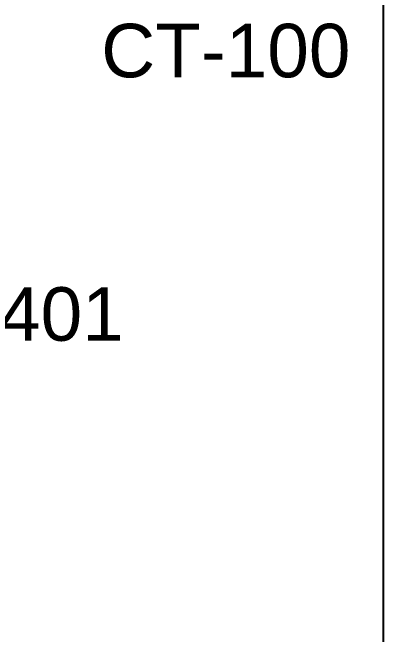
# Model space of a CAD drawing. Header units: inches. Extents: x 517790 to 538444, y 301815 to 302461.
# Drawn here: x 517890.55 to 517894.85, y 302321.96 to 302329.16 of the extents above; entities that cross this region are included whole.
import ezdxf

# ---------------------------------------------------------------- set-up
doc = ezdxf.new("R2010")
doc.units = ezdxf.units.IN
doc.header["$MEASUREMENT"] = 0
doc.linetypes.add('BLAST PROOF PARTITION-EMBED 1_DWG$0$DIVIDE2', pattern=[0.625, 0.25, -0.125, 0, -0.125, 0, -0.125])
doc.layers.add('硅胶总平面底图 工艺装置区', color=253, linetype='Continuous')
doc.layers.add('硅胶总平面底图0804', color=253, linetype='Continuous')
doc.styles.get("Standard").update_dxf_attribs({"font": 'arial.ttf'})

msp = doc.modelspace()

# ---------------------------------------------------------------- linework, layer by layer
at = {"layer": '硅胶总平面底图 工艺装置区', "linetype": 'BLAST PROOF PARTITION-EMBED 1_DWG$0$DIVIDE2', "lineweight": -3, "ltscale": 400}
msp.add_line((517894.8488, 302284.8998), (517894.8488, 302347.9323), dxfattribs=at)
at = {"layer": '硅胶总平面底图0804', "color": 253, "linetype": 'Continuous', "lineweight": 20}
for p, q in [((517894.8488, 302284.8998), (517894.8488, 302347.9323)), ((517894.8489, 302327.8569), (517894.849, 302320.8064))]:
    msp.add_line(p, q, dxfattribs=at)

# ---------------------------------------------------------------- texts
at = {"layer": '硅胶总平面底图 工艺装置区', "color": 9, "linetype": 'Continuous', "lineweight": 20}
for s, p in [('CT-100', (517891.5775, 302328.4116)), ('S-0401', (517889.0461, 302325.3616))]:
    msp.add_text(s, height=0.61999, dxfattribs=at).set_placement(p)

doc.saveas('drawing.dxf')
